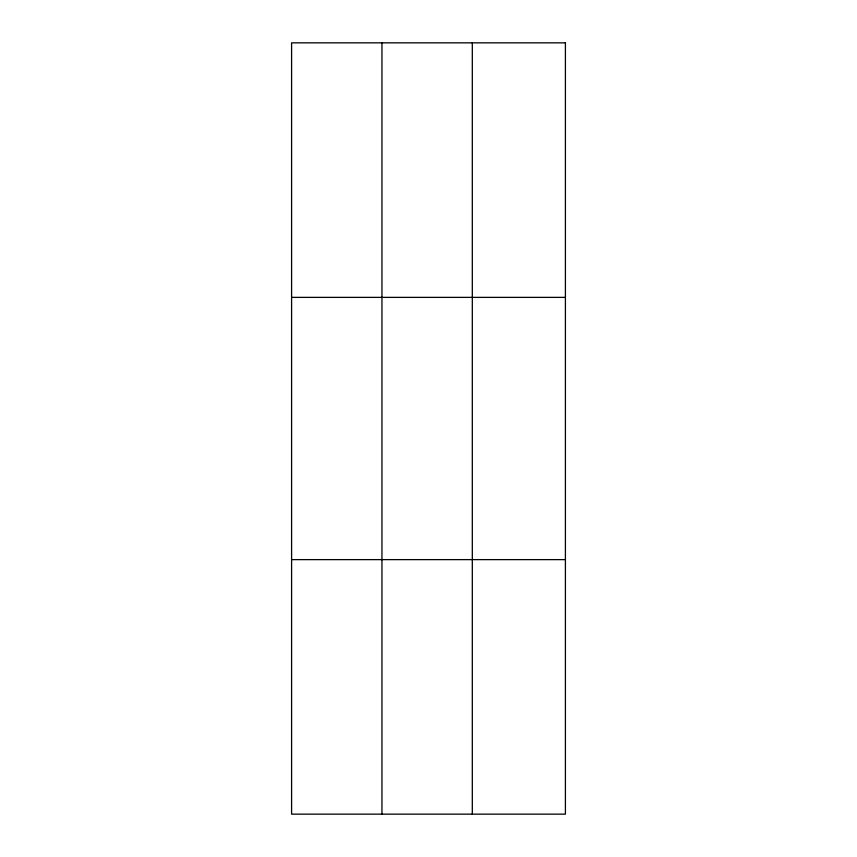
<?xml version="1.0" encoding="UTF-8"?>
<svg xmlns="http://www.w3.org/2000/svg" width="857" height="857" viewBox="0 0 857 857"><rect width="100%" height="100%" fill="white"/><g stroke="black" fill="none" stroke-linecap="round" stroke-linejoin="round"><path stroke-width="1.29" d="M381.954 814.15L381.954 42.85M472.314 814.15L472.314 42.85M291.594 297.379L565.406 297.379M291.594 559.621L565.406 559.621M565.406 42.85L565.406 814.15L291.594 814.15L291.594 42.85L565.406 42.85"/></g></svg>
